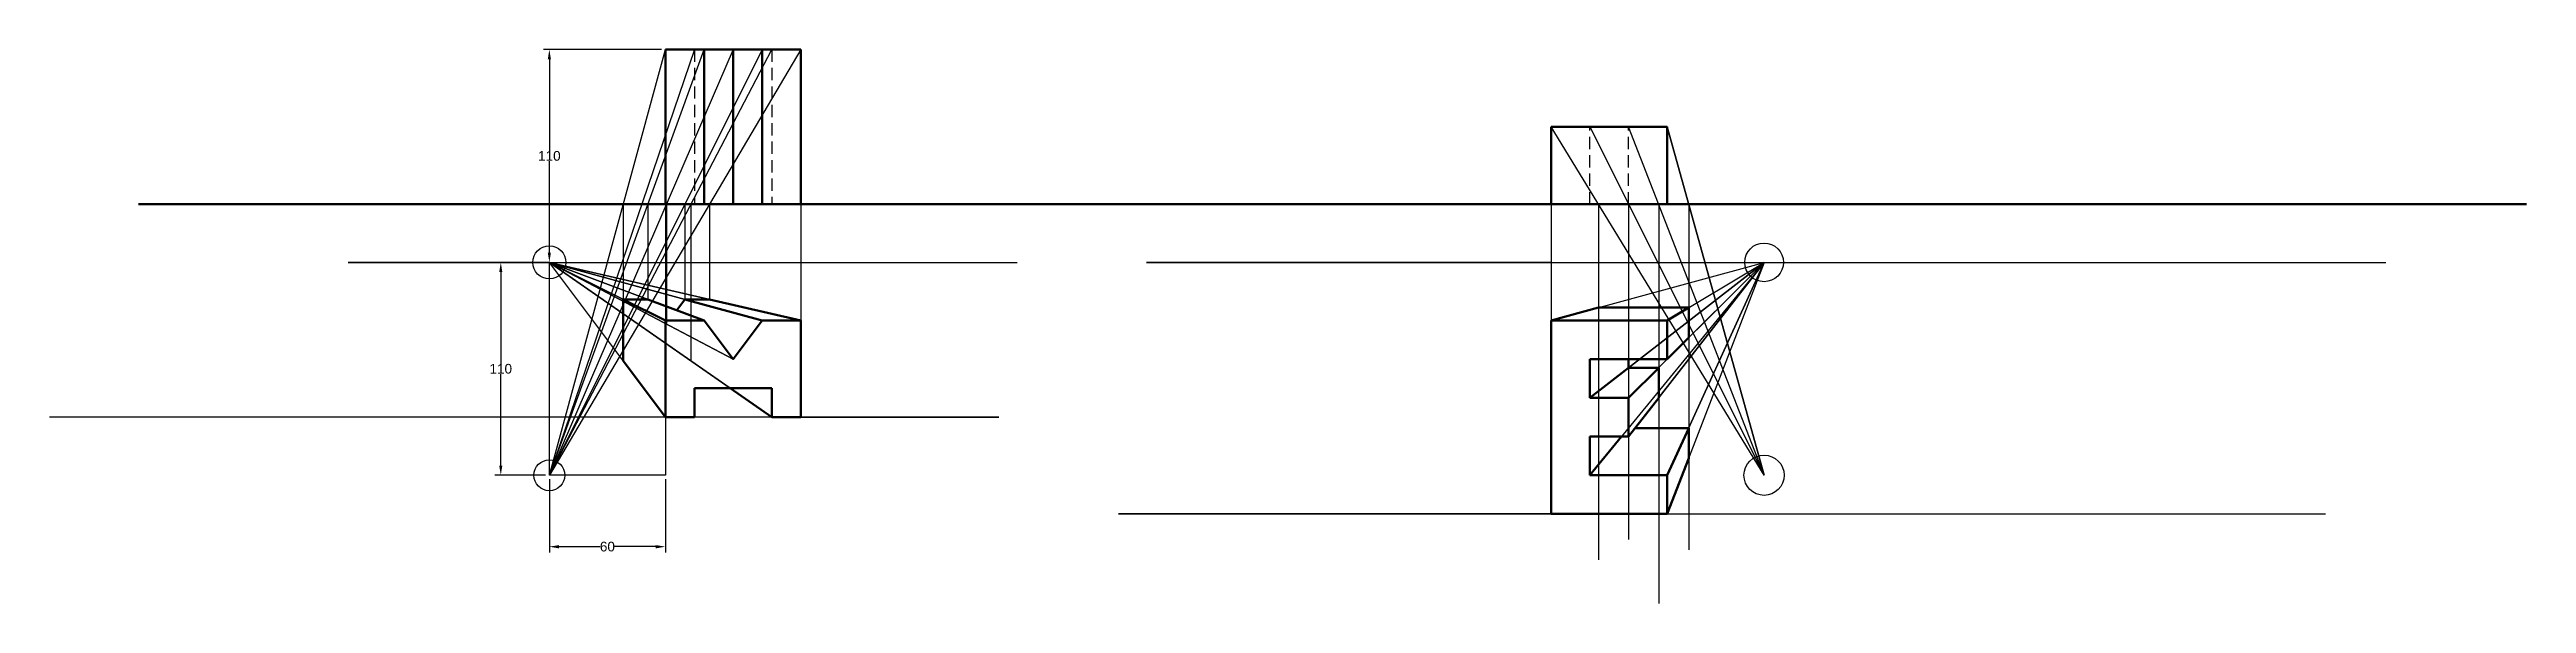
# Model space of a CAD drawing. Header units: millimetres. Extents: x 94 to 1375, y 179 to 465.
import ezdxf

# ---------------------------------------------------------------- set-up
doc = ezdxf.new("R2010")
doc.units = ezdxf.units.MM
doc.linetypes.add('HIDDEN', pattern=[9.525, 6.35, -3.175])
for name, color, linetype in [('DIM', 12, 'Continuous'), ('HIDDEN', 101, 'HIDDEN'), ('PROJECTIN', 50, 'Continuous')]:
    doc.layers.add(name, color=color, linetype=linetype)
doc.layers.add('OBJECT', color=250, linetype='Continuous', lineweight=50)
doc.styles.get("Standard").update_dxf_attribs({"font": 'arial.ttf'})
doc.dimstyles.new('kunal', dxfattribs={"dimtxt": 5, "dimasz": 5, "dimexe": 3, "dimexo": 2, "dimgap": 0.09, "dimtad": 0, "dimtih": 1, "dimtoh": 1, "dimdec": 0, "dimzin": 0, "dimdsep": 46, "dimtxsty": 'Standard', "dimcen": 0.09, "dimadec": 0, "dimazin": 0, "dimtfac": 1, "dimtdec": 0, "dimtofl": 0, "dimtmove": 0, "dimatfit": 3, "dimfxl": 1, "dimtolj": 1, "dimtzin": 0, "dimarcsym": 0})

# ---------------------------------------------------------------- blocks, each defined once
blk = doc.blocks.new('*D2')
at = {"layer": 'Defpoints', "color": 0, "transparency": 16777216}
for p in [(412.7, 464.9), (352.7, 354.9), (352.7, 354.9)]:
    blk.add_point(p, dxfattribs=at)
at = {"layer": 'DIM', "color": 0, "lineweight": -2, "transparency": 16777216}
for p, q in [((410.7, 464.9), (349.7, 464.9)), ((352.7, 459.9), (352.7, 412.5)), ((352.7, 359.9), (352.7, 407.2)), ((354.7, 354.9), (355.7, 354.9))]:
    blk.add_line(p, q, dxfattribs=at)
at = {"layer": 'DIM', "color": 0, "transparency": 16777216}
for points in [[(351.9, 459.9), (353.5, 459.9), (352.7, 464.9)], [(351.9, 359.9), (353.5, 359.9), (352.7, 354.9)]]:
    blk.add_solid(points, dxfattribs=at)
at = {"layer": 'DIM', "color": 0, "transparency": 16777216, "insert": (352.7, 409.9), "char_height": 5, "attachment_point": 5}
blk.add_mtext('\\A1;110', dxfattribs=at)
blk = doc.blocks.new('*D3')
at = {"layer": 'Defpoints', "color": 0, "transparency": 16777216}
for p in [(352.7, 354.9), (327.6, 244.9), (352.7, 244.9)]:
    blk.add_point(p, dxfattribs=at)
at = {"layer": 'DIM', "color": 0, "lineweight": -2, "transparency": 16777216}
for p, q in [((350.7, 354.9), (324.6, 354.9)), ((327.6, 349.9), (327.6, 302.5)), ((327.6, 249.9), (327.6, 297.2)), ((350.7, 244.9), (324.6, 244.9))]:
    blk.add_line(p, q, dxfattribs=at)
at = {"layer": 'DIM', "color": 0, "transparency": 16777216}
for points in [[(326.8, 349.9), (328.4, 349.9), (327.6, 354.9)], [(326.8, 249.9), (328.4, 249.9), (327.6, 244.9)]]:
    blk.add_solid(points, dxfattribs=at)
at = {"layer": 'DIM', "color": 0, "transparency": 16777216, "insert": (327.6, 299.9), "char_height": 5, "attachment_point": 5}
blk.add_mtext('\\A1;110', dxfattribs=at)
blk = doc.blocks.new('*D4')
at = {"layer": 'Defpoints', "color": 0, "transparency": 16777216}
for p in [(352.7, 244.9), (412.7, 244.9), (412.7, 208)]:
    blk.add_point(p, dxfattribs=at)
at = {"layer": 'DIM', "color": 0, "lineweight": -2, "transparency": 16777216}
for p, q in [((352.7, 242.9), (352.7, 205)), ((412.7, 242.9), (412.7, 205)), ((357.7, 208), (379, 208)), ((407.7, 208), (386.4, 208))]:
    blk.add_line(p, q, dxfattribs=at)
at = {"layer": 'DIM', "color": 0, "transparency": 16777216}
for points in [[(357.7, 208.8), (357.7, 207.1), (352.7, 208)], [(407.7, 208.8), (407.7, 207.1), (412.7, 208)]]:
    blk.add_solid(points, dxfattribs=at)
at = {"layer": 'DIM', "color": 0, "transparency": 16777216, "insert": (382.7, 208), "char_height": 5, "attachment_point": 5}
blk.add_mtext('\\A1;60', dxfattribs=at)

msp = doc.modelspace()

# ---------------------------------------------------------------- linework, layer by layer
at = {"layer": 'HIDDEN'}
for p, q in [((427.7, 464.9), (427.7, 384.9)), ((467.7, 464.9), (467.7, 384.9)), ((890.5, 384.9), (890.5, 424.9)), ((910.5, 384.9), (910.5, 424.9))]:
    msp.add_line(p, q, dxfattribs=at)
at = {"layer": 'OBJECT'}
for p, q in [((412.7, 384.9), (412.7, 464.9)), ((412.7, 464.9), (482.7, 464.9)), ((412.7, 464.9), (432.7, 464.9)), ((432.7, 464.9), (432.7, 384.9)), ((447.7, 464.9), (447.7, 384.9)), ((462.7, 464.9), (462.7, 384.9)), ((482.7, 464.9), (482.7, 384.9)), ((870.5, 384.9), (870.5, 424.9)), ((870.5, 424.9), (930.5, 424.9)), ((930.5, 424.9), (930.5, 384.9)), ((140.3, 384.9), (1374.5, 384.9)), ((930.5, 384.9), (870.5, 384.9)), ((390.9, 304), (390.9, 335.8)), ((390.9, 335.8), (412.7, 324.9)), ((390.9, 335.8), (403.6, 335.8)), ((403.6, 335.8), (432.7, 324.9)), ((418.5, 330.2), (422.7, 335.8)), ((435.4, 335.8), (422.7, 335.8)), ((422.7, 335.8), (462.7, 324.9)), ((482.7, 324.9), (435.4, 335.8)), ((412.7, 274.9), (412.7, 324.9)), ((412.7, 324.9), (432.7, 324.9)), ((432.7, 324.9), (447.7, 304.9)), ((447.7, 304.9), (462.7, 324.9)), ((482.7, 324.9), (462.7, 324.9)), ((482.7, 274.9), (482.7, 324.9)), ((895, 331.5), (870.5, 324.9)), ((930.5, 324.9), (870.5, 324.9)), ((870.5, 324.9), (870.5, 224.9)), ((941.6, 331.5), (895, 331.5)), ((895, 331.5), (941.6, 331.5)), ((941.6, 331.5), (930.5, 324.9)), ((930.5, 304.9), (930.5, 324.9)), ((941.6, 316), (941.6, 331.5)), ((930.5, 304.9), (941.6, 316)), ((412.7, 274.9), (390.9, 304)), ((890.5, 284.9), (890.5, 304.9)), ((890.5, 304.9), (930.5, 304.9)), ((910.5, 300.4), (890.5, 284.9)), ((890.5, 284.9), (910.5, 300.4)), ((910.5, 300.4), (910.5, 304.9)), ((926.1, 300.4), (910.5, 284.9)), ((926.1, 300.4), (910.5, 300.4)), ((926.1, 284.9), (926.1, 300.4)), ((427.7, 274.9), (427.7, 289.9)), ((467.7, 289.9), (427.7, 289.9)), ((446.1, 289.9), (467.7, 274.9)), ((467.7, 274.9), (467.7, 289.9)), ((910.5, 284.9), (890.5, 284.9)), ((910.5, 264.9), (910.5, 284.9)), ((910.5, 284.9), (910.5, 264.9)), ((910.5, 264.9), (926.1, 284.9)), ((412.7, 274.9), (427.7, 274.9)), ((482.7, 274.9), (467.7, 274.9)), ((941.6, 269.3), (914, 269.3)), ((930.5, 244.9), (941.6, 269.3)), ((941.6, 269.3), (941.6, 253.8)), ((890.5, 244.9), (890.5, 264.9)), ((890.5, 264.9), (910.5, 264.9)), ((906.9, 264.9), (890.5, 244.9)), ((930.5, 244.9), (890.5, 244.9)), ((941.6, 253.8), (930.5, 224.9)), ((930.5, 224.9), (930.5, 244.9)), ((930.5, 224.9), (870.5, 224.9))]:
    msp.add_line(p, q, dxfattribs=at)
at = {"layer": 'PROJECTIN'}
for p, q in [((352.7, 244.9), (412.7, 464.9)), ((482.7, 464.9), (352.7, 244.9)), ((352.7, 244.9), (467.7, 464.9)), ((427.7, 464.9), (352.7, 244.9)), ((352.7, 244.9), (432.7, 464.9)), ((447.7, 464.9), (352.7, 244.9)), ((462.7, 464.9), (352.7, 244.9)), ((980.5, 244.9), (870.5, 424.9)), ((890.5, 424.9), (980.5, 244.9)), ((980.5, 244.9), (910.5, 424.9)), ((980.5, 244.9), (930.5, 424.9)), ((930.5, 424.9), (980.5, 244.9)), ((390.9, 384.9), (390.9, 304)), ((403.6, 384.9), (403.6, 335.8)), ((412.7, 384.9), (412.7, 244.9)), ((413.2, 384.9), (413.2, 323.1)), ((422.7, 384.9), (422.7, 335.8)), ((425.9, 384.9), (425.9, 304)), ((435.4, 384.9), (435.4, 335.8)), ((482.7, 384.9), (482.7, 274.9)), ((870.5, 384.9), (870.5, 354.9)), ((870.5, 384.9), (870.5, 224.9)), ((895, 384.9), (895, 201.2)), ((910.5, 384.9), (910.5, 211.7)), ((926.1, 384.9), (926.1, 178.7)), ((941.6, 384.9), (941.6, 206.3)), ((352.7, 354.9), (248.8, 354.9)), ((248.8, 354.9), (594.4, 354.9)), ((352.7, 324.9), (352.7, 354.9)), ((412.7, 274.9), (352.7, 354.9)), ((352.7, 354.9), (412.7, 324.9)), ((412.7, 324.9), (352.7, 354.9)), ((352.7, 354.9), (432.7, 324.9)), ((432.7, 324.9), (352.7, 354.9)), ((352.7, 354.9), (447.7, 304.9)), ((447.7, 304.9), (352.7, 354.9)), ((352.7, 354.9), (462.7, 324.9)), ((462.7, 324.9), (352.7, 354.9)), ((352.7, 354.9), (482.7, 324.9)), ((482.7, 324.9), (352.7, 354.9)), ((352.7, 354.9), (467.7, 274.9)), ((467.7, 274.9), (352.7, 354.9)), ((870.5, 354.9), (661.4, 354.9)), ((661.4, 354.9), (1301.9, 354.9)), ((870.5, 324.9), (980.5, 354.9)), ((980.5, 354.9), (890.5, 284.9)), ((890.5, 284.9), (980.5, 354.9)), ((980.5, 354.9), (890.5, 244.9)), ((980.5, 354.9), (890.5, 244.9)), ((980.5, 354.9), (910.5, 284.9)), ((910.5, 284.9), (980.5, 354.9)), ((980.5, 354.9), (910.5, 264.9)), ((910.5, 264.9), (980.5, 354.9)), ((980.5, 354.9), (930.5, 304.9)), ((930.5, 304.9), (980.5, 354.9)), ((980.5, 354.9), (930.5, 244.9)), ((930.5, 244.9), (980.5, 354.9)), ((980.5, 354.9), (930.5, 224.9)), ((930.5, 324.9), (980.5, 354.9)), ((352.7, 274.9), (352.7, 324.9)), ((585, 274.9), (94.4, 274.9)), ((352.7, 244.9), (352.7, 274.9)), ((482.7, 274.9), (495.9, 274.9)), ((495.9, 274.9), (585, 274.9)), ((412.7, 244.9), (352.7, 244.9)), ((870.5, 224.9), (646.9, 224.9)), ((646.9, 224.9), (1270.6, 224.9))]:
    msp.add_line(p, q, dxfattribs=at)
for centre, radius in [((352.7, 354.9), 8.55), ((980.5, 354.9), 10), ((352.7, 244.9), 7.99), ((980.5, 244.9), 10.4)]:
    msp.add_circle(centre, radius, dxfattribs=at)

# ---------------------------------------------------------------- dimensions: what is measured, and where the dimension line sits
at = {"layer": 'DIM'}
for base, p1, p2, picture, middle in [((352.7, 354.9), (412.7, 464.9), (352.7, 354.9), '*D2', (352.7, 409.9)), ((327.6, 244.9), (352.7, 354.9), (352.7, 244.9), '*D3', (327.6, 299.9))]:
    dim = msp.add_linear_dim(base=base, p1=p1, p2=p2, angle=90, dimstyle='kunal', dxfattribs=at)
    dim.commit()
    dim.dimension.update_dxf_attribs({"geometry": picture, "text_midpoint": middle})
dim = msp.add_linear_dim(base=(412.7, 208), p1=(352.7, 244.9), p2=(412.7, 244.9), dimstyle='kunal', dxfattribs=at)
dim.commit()
dim.dimension.update_dxf_attribs({"geometry": '*D4', "text_midpoint": (382.7, 208)})

doc.saveas('drawing.dxf')
